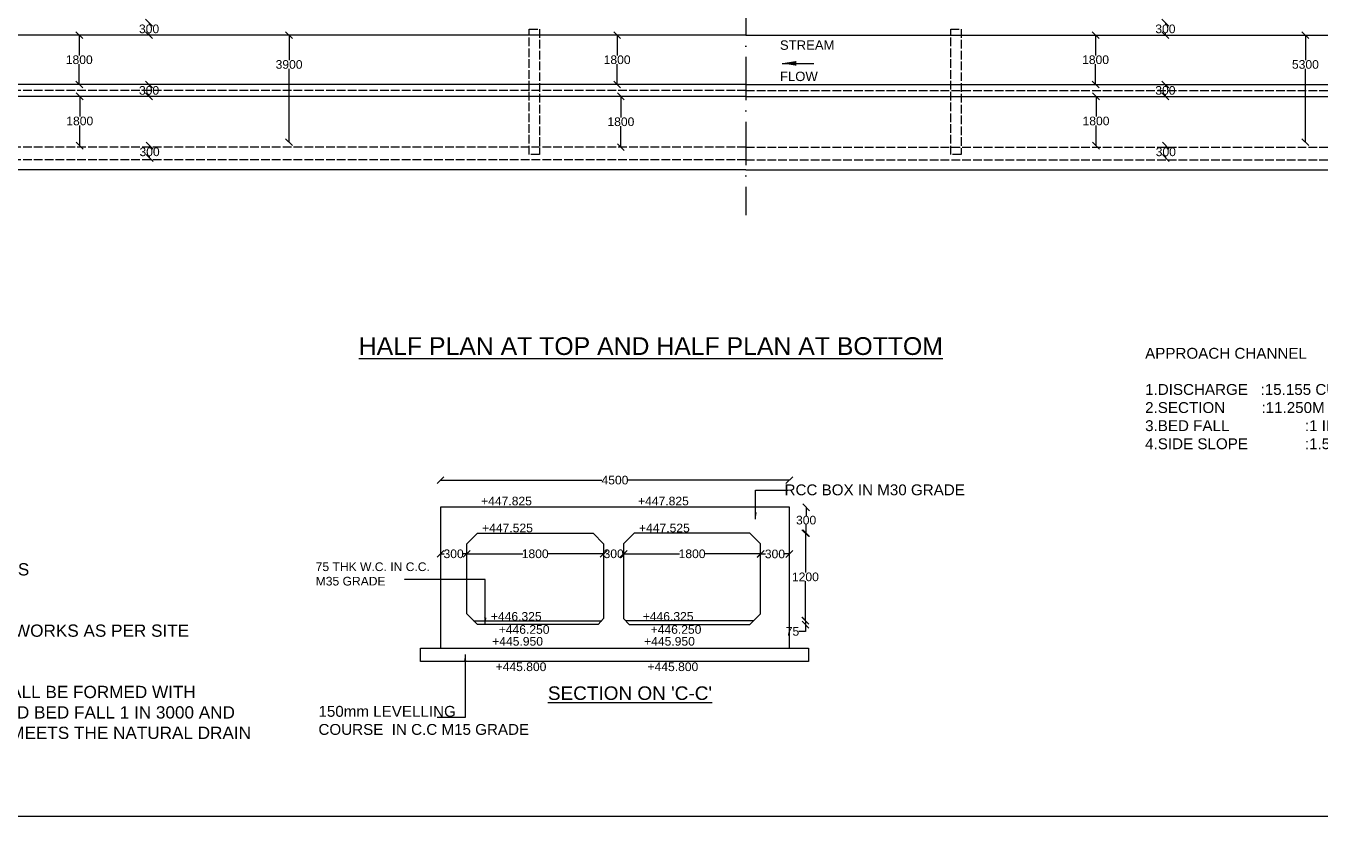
# Model space of a CAD drawing. Header units: millimetres. Extents: x 5124 to 6568637, y 2311 to 91879094.
# Drawn here: x 3649121 to 3667064, y 45929601 to 45940559 of the extents above; entities that cross this region are included whole.
import ezdxf

# ---------------------------------------------------------------- set-up
doc = ezdxf.new("R2010")
doc.units = ezdxf.units.MM
doc.header["$MEASUREMENT"] = 0
doc.linetypes.add('ACAD_ISO02W100', pattern=[15, 12, -3])
doc.linetypes.add('ACAD_ISO10W100', pattern=[18, 12, -3, 0, -3])
for name, color, linetype in [('DIMENSION', 7, 'Continuous'), ('DRAWING', 7, 'Continuous'), ('TEXT', 7, 'Continuous')]:
    doc.layers.add(name, color=color, linetype=linetype)
doc.styles.get("Standard").update_dxf_attribs({"font": 'arial.ttf', "height": 120})
doc.dimstyles.get("Standard").update_dxf_attribs({"dimtxt": 200, "dimasz": 110, "dimexe": 0.18, "dimexo": 0.0625, "dimgap": 0.09, "dimtad": 0, "dimtih": 1, "dimtoh": 1, "dimdec": 0, "dimzin": 0, "dimdsep": 46, "dimtxsty": 'Standard', "dimblk": 'OBLIQUE', "dimcen": 0.09, "dimse1": 1, "dimse2": 1, "dimadec": 0, "dimazin": 0, "dimtfac": 1, "dimtdec": 0, "dimtofl": 0, "dimtmove": 0, "dimatfit": 3, "dimfxl": 1, "dimtolj": 1, "dimtzin": 0, "dimarcsym": 0})

# ---------------------------------------------------------------- blocks, each defined once
blk = doc.blocks.new('_Oblique')
at = {"color": 0, "linetype": 'ByBlock', "lineweight": -2}
blk.add_line((-0.5, -0.5), (0.5, 0.5), dxfattribs=at)
blk = doc.blocks.new('*D149')
at = {"layer": 'Defpoints', "color": 0, "linetype": 'Continuous', "transparency": 16777216}
for p in [(3649861, 45940430), (3649861, 45940430), (3649861, 45939747)]:
    blk.add_point(p, dxfattribs=at)
at = {"layer": 'DIMENSION', "color": 0, "linetype": 'Continuous', "lineweight": -2, "transparency": 16777216}
for p, q in [((3649861, 45940430), (3649861, 45940150)), ((3649861, 45939747), (3649861, 45940027))]:
    blk.add_line(p, q, dxfattribs=at)
at = {"layer": 'DIMENSION', "color": 0, "linetype": 'Continuous', "lineweight": -2, "transparency": 16777216, "xscale": 95, "yscale": 95, "zscale": 95}
for p, rotation in [((3649861, 45940430), 90), ((3649861, 45939747), 270)]:
    blk.add_blockref('_Oblique', p, dxfattribs=dict(at, rotation=rotation))
at = {"layer": 'DIMENSION', "color": 0, "linetype": 'Continuous', "transparency": 16777216, "insert": (3649861, 45940089), "char_height": 120, "attachment_point": 5}
blk.add_mtext('\\A1;1800', dxfattribs=at)
blk = doc.blocks.new('*D150')
at = {"layer": 'Defpoints', "color": 0, "linetype": 'Continuous', "transparency": 16777216}
for p in [(3650829, 45939747), (3650829, 45939747), (3650829, 45939582)]:
    blk.add_point(p, dxfattribs=at)
at = {"layer": 'DIMENSION', "color": 0, "linetype": 'Continuous', "lineweight": -2, "transparency": 16777216}
for p, q in [((3650829, 45939747), (3650829, 45939726)), ((3650829, 45939582), (3650829, 45939603))]:
    blk.add_line(p, q, dxfattribs=at)
at = {"layer": 'DIMENSION', "color": 0, "linetype": 'Continuous', "lineweight": -2, "transparency": 16777216, "xscale": 95, "yscale": 95, "zscale": 95}
for p, rotation in [((3650829, 45939747), 90), ((3650829, 45939582), 270)]:
    blk.add_blockref('_Oblique', p, dxfattribs=dict(at, rotation=rotation))
at = {"layer": 'DIMENSION', "color": 0, "linetype": 'Continuous', "transparency": 16777216, "insert": (3650829, 45939664), "char_height": 120, "attachment_point": 5}
blk.add_mtext('\\A1;300', dxfattribs=at)
blk = doc.blocks.new('*D151')
at = {"layer": 'Defpoints', "color": 0, "linetype": 'Continuous', "transparency": 16777216}
for p in [(3650829, 45940603), (3650829, 45940603), (3650829, 45940430)]:
    blk.add_point(p, dxfattribs=at)
at = {"layer": 'DIMENSION', "color": 0, "linetype": 'Continuous', "lineweight": -2, "transparency": 16777216}
for p, q in [((3650829, 45940603), (3650829, 45940578)), ((3650829, 45940430), (3650829, 45940455))]:
    blk.add_line(p, q, dxfattribs=at)
at = {"layer": 'DIMENSION', "color": 0, "linetype": 'Continuous', "lineweight": -2, "transparency": 16777216, "xscale": 95, "yscale": 95, "zscale": 95}
for p, rotation in [((3650829, 45940603), 90), ((3650829, 45940430), 270)]:
    blk.add_blockref('_Oblique', p, dxfattribs=dict(at, rotation=rotation))
at = {"layer": 'DIMENSION', "color": 0, "linetype": 'Continuous', "transparency": 16777216, "insert": (3650829, 45940517), "char_height": 120, "attachment_point": 5}
blk.add_mtext('\\A1;300', dxfattribs=at)
blk = doc.blocks.new('*D152')
at = {"layer": 'Defpoints', "color": 0, "linetype": 'Continuous', "transparency": 16777216}
for p in [(3652760, 45940430), (3652749, 45938946), (3652770, 45938946)]:
    blk.add_point(p, dxfattribs=at)
at = {"layer": 'DIMENSION', "color": 0, "linetype": 'Continuous', "lineweight": -2, "transparency": 16777216}
for p, q in [((3652770, 45940430), (3652770, 45940086)), ((3652770, 45938946), (3652770, 45939963))]:
    blk.add_line(p, q, dxfattribs=at)
at = {"layer": 'DIMENSION', "color": 0, "linetype": 'Continuous', "lineweight": -2, "transparency": 16777216, "xscale": 95, "yscale": 95, "zscale": 95}
for p, rotation in [((3652770, 45940430), 90), ((3652770, 45938946), 270)]:
    blk.add_blockref('_Oblique', p, dxfattribs=dict(at, rotation=rotation))
at = {"layer": 'DIMENSION', "color": 0, "linetype": 'Continuous', "transparency": 16777216, "insert": (3652770, 45940024), "char_height": 120, "attachment_point": 5}
blk.add_mtext('\\A1;3900', dxfattribs=at)
blk = doc.blocks.new('*D129')
at = {"layer": 'Defpoints', "color": 0, "linetype": 'Continuous', "transparency": 16777216}
for p in [(3649868, 45939582), (3649868, 45938899), (3649868, 45938899)]:
    blk.add_point(p, dxfattribs=at)
at = {"layer": 'DIMENSION', "color": 0, "linetype": 'Continuous', "lineweight": -2, "transparency": 16777216}
for p, q in [((3649868, 45939582), (3649868, 45939302)), ((3649868, 45938899), (3649868, 45939179))]:
    blk.add_line(p, q, dxfattribs=at)
at = {"layer": 'DIMENSION', "color": 0, "linetype": 'Continuous', "lineweight": -2, "transparency": 16777216, "xscale": 95, "yscale": 95, "zscale": 95}
for p, rotation in [((3649868, 45939582), 90), ((3649868, 45938899), 270)]:
    blk.add_blockref('_Oblique', p, dxfattribs=dict(at, rotation=rotation))
at = {"layer": 'DIMENSION', "color": 0, "linetype": 'Continuous', "transparency": 16777216, "insert": (3649868, 45939240), "char_height": 120, "attachment_point": 5}
blk.add_mtext('\\A1;1800', dxfattribs=at)
blk = doc.blocks.new('*D130')
at = {"layer": 'Defpoints', "color": 0, "linetype": 'Continuous', "transparency": 16777216}
for p in [(3650836, 45938899), (3650836, 45938726), (3650836, 45938726)]:
    blk.add_point(p, dxfattribs=at)
at = {"layer": 'DIMENSION', "color": 0, "linetype": 'Continuous', "lineweight": -2, "transparency": 16777216}
for p, q in [((3650836, 45938899), (3650836, 45938874)), ((3650836, 45938726), (3650836, 45938751))]:
    blk.add_line(p, q, dxfattribs=at)
at = {"layer": 'DIMENSION', "color": 0, "linetype": 'Continuous', "lineweight": -2, "transparency": 16777216, "xscale": 95, "yscale": 95, "zscale": 95}
for p, rotation in [((3650836, 45938899), 90), ((3650836, 45938726), 270)]:
    blk.add_blockref('_Oblique', p, dxfattribs=dict(at, rotation=rotation))
at = {"layer": 'DIMENSION', "color": 0, "linetype": 'Continuous', "transparency": 16777216, "insert": (3650836, 45938812), "char_height": 120, "attachment_point": 5}
blk.add_mtext('\\A1;300', dxfattribs=at)
blk = doc.blocks.new('*D155')
at = {"layer": 'Defpoints', "color": 0, "linetype": 'Continuous', "transparency": 16777216}
for p in [(3657318, 45940430), (3657318, 45940430), (3657374, 45939747)]:
    blk.add_point(p, dxfattribs=at)
at = {"layer": 'DIMENSION', "color": 0, "linetype": 'Continuous', "lineweight": -2, "transparency": 16777216}
for p, q in [((3657318, 45940430), (3657318, 45940150)), ((3657318, 45939747), (3657318, 45940027))]:
    blk.add_line(p, q, dxfattribs=at)
at = {"layer": 'DIMENSION', "color": 0, "linetype": 'Continuous', "lineweight": -2, "transparency": 16777216, "xscale": 95, "yscale": 95, "zscale": 95}
for p, rotation in [((3657318, 45940430), 90), ((3657318, 45939747), 270)]:
    blk.add_blockref('_Oblique', p, dxfattribs=dict(at, rotation=rotation))
at = {"layer": 'DIMENSION', "color": 0, "linetype": 'Continuous', "transparency": 16777216, "insert": (3657318, 45940089), "char_height": 120, "attachment_point": 5}
blk.add_mtext('\\A1;1800', dxfattribs=at)
blk = doc.blocks.new('*D156')
at = {"layer": 'Defpoints', "color": 0, "linetype": 'Continuous', "transparency": 16777216}
for p in [(3657370, 45939582), (3657370, 45938877), (3657370, 45938877)]:
    blk.add_point(p, dxfattribs=at)
at = {"layer": 'DIMENSION', "color": 0, "linetype": 'Continuous', "lineweight": -2, "transparency": 16777216}
for p, q in [((3657370, 45939582), (3657370, 45939291)), ((3657370, 45938877), (3657370, 45939168))]:
    blk.add_line(p, q, dxfattribs=at)
at = {"layer": 'DIMENSION', "color": 0, "linetype": 'Continuous', "lineweight": -2, "transparency": 16777216, "xscale": 95, "yscale": 95, "zscale": 95}
for p, rotation in [((3657370, 45939582), 90), ((3657370, 45938877), 270)]:
    blk.add_blockref('_Oblique', p, dxfattribs=dict(at, rotation=rotation))
at = {"layer": 'DIMENSION', "color": 0, "linetype": 'Continuous', "transparency": 16777216, "insert": (3657370, 45939229), "char_height": 120, "attachment_point": 5}
blk.add_mtext('\\A1;1800', dxfattribs=at)
blk = doc.blocks.new('*D132')
at = {"layer": 'Defpoints', "color": 0, "linetype": 'Continuous', "transparency": 16777216}
for p in [(3663951, 45940430), (3663951, 45940430), (3663951, 45939747)]:
    blk.add_point(p, dxfattribs=at)
at = {"layer": 'DIMENSION', "color": 0, "linetype": 'Continuous', "lineweight": -2, "transparency": 16777216}
for p, q in [((3663951, 45940430), (3663951, 45940150)), ((3663951, 45939747), (3663951, 45940027))]:
    blk.add_line(p, q, dxfattribs=at)
at = {"layer": 'DIMENSION', "color": 0, "linetype": 'Continuous', "lineweight": -2, "transparency": 16777216, "xscale": 95, "yscale": 95, "zscale": 95}
for p, rotation in [((3663951, 45940430), 90), ((3663951, 45939747), 270)]:
    blk.add_blockref('_Oblique', p, dxfattribs=dict(at, rotation=rotation))
at = {"layer": 'DIMENSION', "color": 0, "linetype": 'Continuous', "transparency": 16777216, "insert": (3663951, 45940089), "char_height": 120, "attachment_point": 5}
blk.add_mtext('\\A1;1800', dxfattribs=at)
blk = doc.blocks.new('*D133')
at = {"layer": 'Defpoints', "color": 0, "linetype": 'Continuous', "transparency": 16777216}
for p in [(3664919, 45939747), (3664919, 45939747), (3664919, 45939582)]:
    blk.add_point(p, dxfattribs=at)
at = {"layer": 'DIMENSION', "color": 0, "linetype": 'Continuous', "lineweight": -2, "transparency": 16777216}
for p, q in [((3664919, 45939747), (3664919, 45939726)), ((3664919, 45939582), (3664919, 45939603))]:
    blk.add_line(p, q, dxfattribs=at)
at = {"layer": 'DIMENSION', "color": 0, "linetype": 'Continuous', "lineweight": -2, "transparency": 16777216, "xscale": 95, "yscale": 95, "zscale": 95}
for p, rotation in [((3664919, 45939747), 90), ((3664919, 45939582), 270)]:
    blk.add_blockref('_Oblique', p, dxfattribs=dict(at, rotation=rotation))
at = {"layer": 'DIMENSION', "color": 0, "linetype": 'Continuous', "transparency": 16777216, "insert": (3664919, 45939664), "char_height": 120, "attachment_point": 5}
blk.add_mtext('\\A1;300', dxfattribs=at)
blk = doc.blocks.new('*D134')
at = {"layer": 'Defpoints', "color": 0, "linetype": 'Continuous', "transparency": 16777216}
for p in [(3664919, 45940603), (3664919, 45940603), (3664919, 45940430)]:
    blk.add_point(p, dxfattribs=at)
at = {"layer": 'DIMENSION', "color": 0, "linetype": 'Continuous', "lineweight": -2, "transparency": 16777216}
for p, q in [((3664919, 45940603), (3664919, 45940578)), ((3664919, 45940430), (3664919, 45940455))]:
    blk.add_line(p, q, dxfattribs=at)
at = {"layer": 'DIMENSION', "color": 0, "linetype": 'Continuous', "lineweight": -2, "transparency": 16777216, "xscale": 95, "yscale": 95, "zscale": 95}
for p, rotation in [((3664919, 45940603), 90), ((3664919, 45940430), 270)]:
    blk.add_blockref('_Oblique', p, dxfattribs=dict(at, rotation=rotation))
at = {"layer": 'DIMENSION', "color": 0, "linetype": 'Continuous', "transparency": 16777216, "insert": (3664919, 45940517), "char_height": 120, "attachment_point": 5}
blk.add_mtext('\\A1;300', dxfattribs=at)
blk = doc.blocks.new('*D135')
at = {"layer": 'Defpoints', "color": 0, "linetype": 'Continuous', "transparency": 16777216}
for p in [(3666849, 45940430), (3666839, 45938946), (3666860, 45938946)]:
    blk.add_point(p, dxfattribs=at)
at = {"layer": 'DIMENSION', "color": 0, "linetype": 'Continuous', "lineweight": -2, "transparency": 16777216}
for p, q in [((3666860, 45940430), (3666860, 45940086)), ((3666860, 45938946), (3666860, 45939963))]:
    blk.add_line(p, q, dxfattribs=at)
at = {"layer": 'DIMENSION', "color": 0, "linetype": 'Continuous', "lineweight": -2, "transparency": 16777216, "xscale": 95, "yscale": 95, "zscale": 95}
for p, rotation in [((3666860, 45940430), 90), ((3666860, 45938946), 270)]:
    blk.add_blockref('_Oblique', p, dxfattribs=dict(at, rotation=rotation))
at = {"layer": 'DIMENSION', "color": 0, "linetype": 'Continuous', "transparency": 16777216, "insert": (3666860, 45940024), "char_height": 120, "attachment_point": 5}
blk.add_mtext('\\A1;5300', dxfattribs=at)
blk = doc.blocks.new('*D136')
at = {"layer": 'Defpoints', "color": 0, "linetype": 'Continuous', "transparency": 16777216}
for p in [(3663957, 45939582), (3663957, 45938899), (3663957, 45938899)]:
    blk.add_point(p, dxfattribs=at)
at = {"layer": 'DIMENSION', "color": 0, "linetype": 'Continuous', "lineweight": -2, "transparency": 16777216}
for p, q in [((3663957, 45939582), (3663957, 45939302)), ((3663957, 45938899), (3663957, 45939179))]:
    blk.add_line(p, q, dxfattribs=at)
at = {"layer": 'DIMENSION', "color": 0, "linetype": 'Continuous', "lineweight": -2, "transparency": 16777216, "xscale": 95, "yscale": 95, "zscale": 95}
for p, rotation in [((3663957, 45939582), 90), ((3663957, 45938899), 270)]:
    blk.add_blockref('_Oblique', p, dxfattribs=dict(at, rotation=rotation))
at = {"layer": 'DIMENSION', "color": 0, "linetype": 'Continuous', "transparency": 16777216, "insert": (3663957, 45939240), "char_height": 120, "attachment_point": 5}
blk.add_mtext('\\A1;1800', dxfattribs=at)
blk = doc.blocks.new('*D137')
at = {"layer": 'Defpoints', "color": 0, "linetype": 'Continuous', "transparency": 16777216}
for p in [(3664925, 45938899), (3664925, 45938726), (3664925, 45938726)]:
    blk.add_point(p, dxfattribs=at)
at = {"layer": 'DIMENSION', "color": 0, "linetype": 'Continuous', "lineweight": -2, "transparency": 16777216}
for p, q in [((3664925, 45938899), (3664925, 45938874)), ((3664925, 45938726), (3664925, 45938751))]:
    blk.add_line(p, q, dxfattribs=at)
at = {"layer": 'DIMENSION', "color": 0, "linetype": 'Continuous', "lineweight": -2, "transparency": 16777216, "xscale": 95, "yscale": 95, "zscale": 95}
for p, rotation in [((3664925, 45938899), 90), ((3664925, 45938726), 270)]:
    blk.add_blockref('_Oblique', p, dxfattribs=dict(at, rotation=rotation))
at = {"layer": 'DIMENSION', "color": 0, "linetype": 'Continuous', "transparency": 16777216, "insert": (3664925, 45938812), "char_height": 120, "attachment_point": 5}
blk.add_mtext('\\A1;300', dxfattribs=at)
blk = doc.blocks.new('*D205')
at = {"layer": 'Defpoints', "color": 0, "transparency": 16777216}
for p in [(3659705, 45934260), (3654870, 45933884), (3659705, 45933884)]:
    blk.add_point(p, dxfattribs=at)
at = {"layer": 'DIMENSION', "color": 0, "lineweight": -2, "transparency": 16777216}
for p, q in [((3654870, 45934260), (3657106, 45934260)), ((3659705, 45934260), (3657469, 45934260))]:
    blk.add_line(p, q, dxfattribs=at)
at = {"layer": 'DIMENSION', "color": 0, "lineweight": -2, "transparency": 16777216, "xscale": 95, "yscale": 95, "zscale": 95, "rotation": 180}
blk.add_blockref('_Oblique', (3654870, 45934260), dxfattribs=at)
at = {"layer": 'DIMENSION', "color": 0, "lineweight": -2, "transparency": 16777216, "xscale": 95, "yscale": 95, "zscale": 95}
blk.add_blockref('_Oblique', (3659705, 45934260), dxfattribs=at)
at = {"layer": 'DIMENSION', "color": 0, "transparency": 16777216, "insert": (3657288, 45934260), "char_height": 120, "attachment_point": 5}
blk.add_mtext('\\A1;4500', dxfattribs=at)
blk = doc.blocks.new('*D206')
at = {"layer": 'Defpoints', "color": 0, "transparency": 16777216}
for p in [(3654870, 45933238), (3654870, 45933238), (3655233, 45933238)]:
    blk.add_point(p, dxfattribs=at)
at = {"layer": 'DIMENSION', "color": 0, "lineweight": -2, "transparency": 16777216}
for p, q in [((3654870, 45933238), (3654919, 45933238)), ((3655233, 45933238), (3655184, 45933238))]:
    blk.add_line(p, q, dxfattribs=at)
at = {"layer": 'DIMENSION', "color": 0, "lineweight": -2, "transparency": 16777216, "xscale": 95, "yscale": 95, "zscale": 95, "rotation": 180}
blk.add_blockref('_Oblique', (3654870, 45933238), dxfattribs=at)
at = {"layer": 'DIMENSION', "color": 0, "lineweight": -2, "transparency": 16777216, "xscale": 95, "yscale": 95, "zscale": 95}
blk.add_blockref('_Oblique', (3655233, 45933238), dxfattribs=at)
at = {"layer": 'DIMENSION', "color": 0, "transparency": 16777216, "insert": (3655051, 45933238), "char_height": 120, "attachment_point": 5}
blk.add_mtext('\\A1;300', dxfattribs=at)
blk = doc.blocks.new('*D207')
at = {"layer": 'Defpoints', "color": 0, "transparency": 16777216}
for p in [(3657131, 45937014), (3655233, 45933238), (3657131, 45933238)]:
    blk.add_point(p, dxfattribs=at)
at = {"layer": 'DIMENSION', "color": 0, "lineweight": -2, "transparency": 16777216}
for p, q in [((3655233, 45933238), (3656009, 45933238)), ((3657131, 45933238), (3656355, 45933238))]:
    blk.add_line(p, q, dxfattribs=at)
at = {"layer": 'DIMENSION', "color": 0, "lineweight": -2, "transparency": 16777216, "xscale": 95, "yscale": 95, "zscale": 95, "rotation": 180}
blk.add_blockref('_Oblique', (3655233, 45933238), dxfattribs=at)
at = {"layer": 'DIMENSION', "color": 0, "lineweight": -2, "transparency": 16777216, "xscale": 95, "yscale": 95, "zscale": 95}
blk.add_blockref('_Oblique', (3657131, 45933238), dxfattribs=at)
at = {"layer": 'DIMENSION', "color": 0, "transparency": 16777216, "insert": (3656182, 45933238), "char_height": 120, "attachment_point": 5}
blk.add_mtext('\\A1;1800', dxfattribs=at)
blk = doc.blocks.new('*D208')
at = {"layer": 'Defpoints', "color": 0, "transparency": 16777216}
for p in [(3657408, 45937014), (3657131, 45933238), (3657408, 45933238)]:
    blk.add_point(p, dxfattribs=at)
at = {"layer": 'DIMENSION', "color": 0, "lineweight": -2, "transparency": 16777216}
for p, q in [((3657131, 45933238), (3657137, 45933238)), ((3657408, 45933238), (3657402, 45933238))]:
    blk.add_line(p, q, dxfattribs=at)
at = {"layer": 'DIMENSION', "color": 0, "lineweight": -2, "transparency": 16777216, "xscale": 95, "yscale": 95, "zscale": 95, "rotation": 180}
blk.add_blockref('_Oblique', (3657131, 45933238), dxfattribs=at)
at = {"layer": 'DIMENSION', "color": 0, "lineweight": -2, "transparency": 16777216, "xscale": 95, "yscale": 95, "zscale": 95}
blk.add_blockref('_Oblique', (3657408, 45933238), dxfattribs=at)
at = {"layer": 'DIMENSION', "color": 0, "transparency": 16777216, "insert": (3657270, 45933238), "char_height": 120, "attachment_point": 5}
blk.add_mtext('\\A1;300', dxfattribs=at)
blk = doc.blocks.new('*D209')
at = {"layer": 'Defpoints', "color": 0, "transparency": 16777216}
for p in [(3659307, 45937014), (3657408, 45933238), (3659307, 45933238)]:
    blk.add_point(p, dxfattribs=at)
at = {"layer": 'DIMENSION', "color": 0, "lineweight": -2, "transparency": 16777216}
for p, q in [((3657408, 45933238), (3658184, 45933238)), ((3659307, 45933238), (3658531, 45933238))]:
    blk.add_line(p, q, dxfattribs=at)
at = {"layer": 'DIMENSION', "color": 0, "lineweight": -2, "transparency": 16777216, "xscale": 95, "yscale": 95, "zscale": 95, "rotation": 180}
blk.add_blockref('_Oblique', (3657408, 45933238), dxfattribs=at)
at = {"layer": 'DIMENSION', "color": 0, "lineweight": -2, "transparency": 16777216, "xscale": 95, "yscale": 95, "zscale": 95}
blk.add_blockref('_Oblique', (3659307, 45933238), dxfattribs=at)
at = {"layer": 'DIMENSION', "color": 0, "transparency": 16777216, "insert": (3658357, 45933238), "char_height": 120, "attachment_point": 5}
blk.add_mtext('\\A1;1800', dxfattribs=at)
blk = doc.blocks.new('*D210')
at = {"layer": 'Defpoints', "color": 0, "transparency": 16777216}
for p in [(3659705, 45937014), (3659307, 45933238), (3659705, 45933236)]:
    blk.add_point(p, dxfattribs=at)
at = {"layer": 'DIMENSION', "color": 0, "lineweight": -2, "transparency": 16777216}
for p, q in [((3659307, 45933236), (3659374, 45933236)), ((3659705, 45933236), (3659638, 45933236))]:
    blk.add_line(p, q, dxfattribs=at)
at = {"layer": 'DIMENSION', "color": 0, "lineweight": -2, "transparency": 16777216, "xscale": 95, "yscale": 95, "zscale": 95, "rotation": 180}
blk.add_blockref('_Oblique', (3659307, 45933236), dxfattribs=at)
at = {"layer": 'DIMENSION', "color": 0, "lineweight": -2, "transparency": 16777216, "xscale": 95, "yscale": 95, "zscale": 95}
blk.add_blockref('_Oblique', (3659705, 45933236), dxfattribs=at)
at = {"layer": 'DIMENSION', "color": 0, "transparency": 16777216, "insert": (3659506, 45933236), "char_height": 120, "attachment_point": 5}
blk.add_mtext('\\A1;300', dxfattribs=at)
blk = doc.blocks.new('*D211')
at = {"layer": 'Defpoints', "color": 0, "transparency": 16777216}
for p in [(3659159, 45933884), (3659938, 45933884), (3659159, 45933525)]:
    blk.add_point(p, dxfattribs=at)
at = {"layer": 'DIMENSION', "color": 0, "lineweight": -2, "transparency": 16777216}
for p, q in [((3659938, 45933884), (3659938, 45933766)), ((3659938, 45933525), (3659938, 45933643))]:
    blk.add_line(p, q, dxfattribs=at)
at = {"layer": 'DIMENSION', "color": 0, "lineweight": -2, "transparency": 16777216, "xscale": 95, "yscale": 95, "zscale": 95}
for p, rotation in [((3659938, 45933884), 90), ((3659938, 45933525), 270)]:
    blk.add_blockref('_Oblique', p, dxfattribs=dict(at, rotation=rotation))
at = {"layer": 'DIMENSION', "color": 0, "transparency": 16777216, "insert": (3659938, 45933705), "char_height": 120, "attachment_point": 5}
blk.add_mtext('\\A1;300', dxfattribs=at)
blk = doc.blocks.new('*D212')
at = {"layer": 'Defpoints', "color": 0, "transparency": 16777216}
for p in [(3659159, 45933525), (3659213, 45932311), (3659928, 45932311)]:
    blk.add_point(p, dxfattribs=at)
at = {"layer": 'DIMENSION', "color": 0, "lineweight": -2, "transparency": 16777216}
for p, q in [((3659928, 45933525), (3659928, 45932980)), ((3659928, 45932311), (3659928, 45932857))]:
    blk.add_line(p, q, dxfattribs=at)
at = {"layer": 'DIMENSION', "color": 0, "lineweight": -2, "transparency": 16777216, "xscale": 95, "yscale": 95, "zscale": 95}
for p, rotation in [((3659928, 45933525), 90), ((3659928, 45932311), 270)]:
    blk.add_blockref('_Oblique', p, dxfattribs=dict(at, rotation=rotation))
at = {"layer": 'DIMENSION', "color": 0, "transparency": 16777216, "insert": (3659928, 45932918), "char_height": 120, "attachment_point": 5}
blk.add_mtext('\\A1;1200', dxfattribs=at)
blk = doc.blocks.new('*D213')
at = {"layer": 'Defpoints', "color": 0, "transparency": 16777216}
for p in [(3659159, 45932257), (3659213, 45932311), (3659930, 45932257)]:
    blk.add_point(p, dxfattribs=at)
at = {"layer": 'DIMENSION', "color": 0, "lineweight": -2, "transparency": 16777216}
for p, q in [((3659930, 45932311), (3659930, 45932257)), ((3659930, 45932257), (3659930, 45932162)), ((3659930, 45932162), (3659835, 45932162))]:
    blk.add_line(p, q, dxfattribs=at)
at = {"layer": 'DIMENSION', "color": 0, "lineweight": -2, "transparency": 16777216, "xscale": 95, "yscale": 95, "zscale": 95}
for p, rotation in [((3659930, 45932311), 90), ((3659930, 45932257), 270)]:
    blk.add_blockref('_Oblique', p, dxfattribs=dict(at, rotation=rotation))
at = {"layer": 'DIMENSION', "color": 0, "transparency": 16777216, "insert": (3659749, 45932162), "char_height": 120, "attachment_point": 5}
blk.add_mtext('\\A1;75', dxfattribs=at)

msp = doc.modelspace()

# ---------------------------------------------------------------- linework, layer by layer
at = {"layer": 'DRAWING', "linetype": 'Continuous'}
msp.add_lwpolyline([(3687990.9, 45957529.2), (3635793.1, 45957529.2), (3635793.1, 45929601.1), (3687990.9, 45929601.1)], close=True, dxfattribs=at)
at = {"layer": 'DRAWING', "linetype": 'ACAD_ISO10W100', "ltscale": 50}
msp.add_lwpolyline([(3659102.7, 45948230.5), (3659102.7, 45937935.5)], dxfattribs=at)
at = {"layer": 'DRAWING', "linetype": 'ACAD_ISO02W100', "ltscale": 10}
for points in [[(3656097.6, 45940515), (3656243.6, 45940515), (3656243.6, 45938776.3), (3656097.6, 45938776.3)], [(3661942, 45940515), (3662088, 45940515), (3662088, 45938776.3), (3661942, 45938776.3)]]:
    msp.add_lwpolyline(points, close=True, dxfattribs=at)
at = {"layer": 'DRAWING', "linetype": 'Continuous'}
for points in [[(3659102.7, 45940430.1), (3647571.6, 45940430.1)], [(3659102.7, 45940430.1), (3668316.4, 45940430.1)], [(3659102.7, 45939747.2), (3647571.6, 45939747.2)], [(3659102.7, 45939747.2), (3668316.4, 45939747.2)], [(3659102.7, 45939581.8), (3647571.6, 45939581.8)], [(3659102.7, 45939581.8), (3668316.4, 45939581.8)], [(3659102.7, 45938563.3), (3648506, 45938563.3)], [(3659102.7, 45938563.3), (3667382, 45938563.3)], [(3657131.1, 45932340.6), (3657052.8, 45932256.8)], [(3657408.3, 45932339.6), (3657486.3, 45932256.8)]]:
    msp.add_lwpolyline(points, dxfattribs=at)
at = {"layer": 'DRAWING', "linetype": 'ACAD_ISO02W100', "ltscale": 10}
for points in [[(3659102.7, 45939664.5), (3636007.9, 45939664.5)], [(3659102.7, 45939664.5), (3678444.2, 45939664.5)], [(3659102.7, 45938876.8), (3647571.6, 45938876.8)], [(3659102.7, 45938876.8), (3668316.4, 45938876.8)], [(3659102.7, 45938702.8), (3647571.6, 45938702.8)], [(3659102.7, 45938702.8), (3668316.4, 45938702.8)]]:
    msp.add_lwpolyline(points, dxfattribs=at)
at = {"layer": 'DRAWING'}
for points in [[(3654869.8, 45931928.2), (3659705.4, 45931928.2), (3659705.4, 45933884.1), (3654869.8, 45933884.1)], [(3654590.1, 45931928.2), (3659973.1, 45931928.2), (3659973.1, 45931745.1), (3654590.1, 45931745.1)]]:
    msp.add_lwpolyline(points, close=True, dxfattribs=at)
for points in [[(3657052.8, 45932256.8), (3655380.5, 45932256.8), (3655232.9, 45932404.4), (3655232.9, 45933377.8), (3655380.5, 45933525.4), (3656983.5, 45933525.4), (3657131.1, 45933377.8), (3657131.1, 45932340.6)], [(3657486.3, 45932256.8), (3659158.9, 45932256.8), (3659306.5, 45932404.4), (3659306.5, 45933377.8), (3659158.9, 45933525.4), (3657555.9, 45933525.4), (3657408.3, 45933377.8), (3657408.3, 45932339.6)], [(3655326.2, 45932311.2), (3657103.6, 45932311.2)], [(3659213.3, 45932311.2), (3657435.1, 45932311.2)]]:
    msp.add_lwpolyline(points, dxfattribs=at)

# ---------------------------------------------------------------- texts
at = {"layer": 'DIMENSION', "attachment_point": 1}
for s, insert, char_height, width in [('RCC BOX IN M30 GRADE', (3659639, 45934200.7), 150.503, 2552.299), ('+447.825', (3655432.7, 45934030.5), 120, 1578.869), ('+447.825', (3657608.1, 45934030.5), 120, 1578.869), ('+447.525', (3655446.1, 45933656.6), 120, 697.462), ('+447.525', (3657621.5, 45933656.6), 120, 697.462), ('75 THK W.C. IN C.C. M35 GRADE', (3653138.9, 45933119.2), 120, 1578.869), ('+446.325', (3655567.6, 45932430.6), 120, 1578.869), ('+446.325', (3657673.4, 45932430.6), 120, 1578.869), ('+446.250', (3655676.7, 45932249.3), 120, 1578.869), ('+446.250', (3657782.5, 45932249.3), 120, 1578.869), ('+445.950', (3655586.3, 45932085.1), 120, 1578.869), ('+445.950', (3657692.1, 45932085.1), 120, 1578.869), ('+445.800', (3655633.4, 45931732.3), 120, 1578.869), ('+445.800', (3657739.2, 45931732.3), 120, 1578.869), ('150mm LEVELLING \\PCOURSE  IN C.C M15 GRADE', (3653177.3, 45931129.3), 150.503, 2925.126)]:
    msp.add_mtext(s, dxfattribs=dict(at, insert=insert, char_height=char_height, width=width))
at = {"layer": 'DRAWING', "linetype": 'Continuous', "insert": (3659575.1, 45940357.4), "char_height": 130, "width": 533.151, "attachment_point": 1}
msp.add_mtext('STREAM\\P \\PFLOW', dxfattribs=at)
at = {"layer": 'TEXT'}
for s, height, p in [('%%UHALF PLAN AT TOP AND HALF PLAN AT BOTTOM', 246.09, (3653735.6, 45935996.1)), ("%%USECTION ON 'C-C'", 188.129, (3656357.9, 45931212.4))]:
    msp.add_text(s, height=height, dxfattribs=at).set_placement(p)
at = {"layer": 'TEXT', "insert": (3664637.9, 45936094.2), "char_height": 150.503, "width": 3381.463, "attachment_point": 1}
msp.add_mtext('APPROACH CHANNEL\\P\\P1.DISCHARGE   :15.155 CUMECS\\P2.SECTION^I       :11.250M * 0.911M\\P3.BED FALL ^I       :1 IN 467\\P4.SIDE SLOPE^I       :1.5:1', dxfattribs=at)
at = {"layer": 'TEXT', "linetype": 'Continuous', "insert": (3645473.2, 45933707.2), "char_height": 109.3045, "width": 6948.691, "attachment_point": 1}
msp.add_mtext('{\\H2.2872x;TAIL CHANNEL \\P}\\P{\\H1.5553x;1. DISCHARGE : 15.155 CUMECS \\P2. SECTION 11.250 M X 1.568 M \\P3. BED FALL : 1 IN 3000 \\P4. LENGTH AND PROTECTION WORKS AS PER SITE CONDITIONS \\P\\PNOTE: THE TAIL CHANNEL SHALL BE FORMED WITH SECTION 11.250M X 1.568M AND BED FALL 1 IN 3000 AND SHALL BE REGRADED TILL IT MEETS THE NATURAL DRAIN BED LEVEL }', dxfattribs=at)

# ---------------------------------------------------------------- dimensions: what is measured, and where the dimension line sits
at = {"layer": 'DIMENSION', "linetype": 'Continuous'}
for base, p1, p2, angle, text, picture, middle in [((3650829.1, 45940603.4), (3650829.1, 45940430.1), (3650829.1, 45940603.4), 90, '300', '*D151', (3650829.1, 45940516.7)), ((3664918.6, 45940603.4), (3664918.6, 45940430.1), (3664918.6, 45940603.4), 90, '300', '*D134', (3664918.6, 45940516.7)), ((3649861.1, 45940430.1), (3649861.1, 45939747.2), (3649861.1, 45940430.1), 90, '1800', '*D149', (3649861.1, 45940088.6)), ((3657318.4, 45940430.1), (3657374.1, 45939747.2), (3657318.4, 45940430.1), 90, '1800', '*D155', (3657318.4, 45940088.6)), ((3663950.6, 45940430.1), (3663950.6, 45939747.2), (3663950.6, 45940430.1), 90, '1800', '*D132', (3663950.6, 45940088.6)), ((3650829.1, 45939747.2), (3650829.1, 45939581.8), (3650829.1, 45939747.2), 90, '300', '*D150', (3650829.1, 45939664.5)), ((3664918.6, 45939747.2), (3664918.6, 45939581.8), (3664918.6, 45939747.2), 90, '300', '*D133', (3664918.6, 45939664.5)), ((3649867.7, 45938898.9), (3649867.7, 45939581.8), (3649867.7, 45938898.9), 270, '1800', '*D129', (3649867.7, 45939240.4)), ((3657370.1, 45938876.8), (3657370.1, 45939581.8), (3657370.1, 45938876.8), 90, '1800', '*D156', (3657370.1, 45939229.3)), ((3663957.2, 45938898.9), (3663957.2, 45939581.8), (3663957.2, 45938898.9), 270, '1800', '*D136', (3663957.2, 45939240.4)), ((3650835.7, 45938725.6), (3650835.7, 45938898.9), (3650835.7, 45938725.6), 270, '300', '*D130', (3650835.7, 45938812.3)), ((3664925.2, 45938725.6), (3664925.2, 45938898.9), (3664925.2, 45938725.6), 270, '300', '*D137', (3664925.2, 45938812.3))]:
    dim = msp.add_linear_dim(base=base, p1=p1, p2=p2, angle=angle, text=text, dimstyle='Standard', override={"dimasz": 95, "dimarcsym": 1}, dxfattribs=at)
    dim.commit()
    dim.dimension.update_dxf_attribs({"geometry": picture, "text_midpoint": middle})
for base, p1, p2, text, picture, middle in [((3652770.1, 45938946), (3652759.6, 45940430.1), (3652749.2, 45938946), '3900', '*D152', (3652770.1, 45940024.3)), ((3666859.6, 45938946), (3666849.1, 45940430.1), (3666838.7, 45938946), '5300', '*D135', (3666859.6, 45940024.3))]:
    dim = msp.add_linear_dim(base=base, p1=p1, p2=p2, angle=90, text=text, dimstyle='Standard', override={"dimasz": 95, "dimarcsym": 1}, dxfattribs=at)
    dim.commit()
    dim.dimension.update_dxf_attribs({"geometry": picture, "text_midpoint": middle, "dimtype": 160})
at = {"layer": 'DIMENSION'}
for base, p1, p2, text, picture, middle in [((3657131.1, 45933238.2), (3655232.9, 45933238.2), (3657131.1, 45937013.6), '1800', '*D207', (3656182, 45933238.2)), ((3657408.3, 45933238.2), (3657131.1, 45933238.2), (3657408.3, 45937013.6), '300', '*D208', (3657269.7, 45933238.2)), ((3659306.5, 45933238.2), (3657408.3, 45933238.2), (3659306.5, 45937013.6), '1800', '*D209', (3658357.4, 45933238.2)), ((3659705.4, 45933235.7), (3659306.5, 45933238.2), (3659705.4, 45937013.6), '300', '*D210', (3659506, 45933235.7)), ((3659705.4, 45934260.4), (3654869.8, 45933884.1), (3659705.4, 45933884.1), '4500', '*D205', (3657287.6, 45934260.4)), ((3654869.8, 45933238.2), (3655232.9, 45933238.2), (3654869.8, 45933238.2), '300', '*D206', (3655051.4, 45933238.2))]:
    dim = msp.add_linear_dim(base=base, p1=p1, p2=p2, text=text, dimstyle='Standard', override={"dimasz": 95, "dimarcsym": 1}, dxfattribs=at)
    dim.commit()
    dim.dimension.update_dxf_attribs({"geometry": picture, "text_midpoint": middle})
for base, p1, p2, text, picture, middle in [((3659938, 45933884.1), (3659158.9, 45933525.4), (3659158.9, 45933884.1), '300', '*D211', (3659938, 45933704.8)), ((3659929.9, 45932256.8), (3659213.3, 45932311.2), (3659158.9, 45932256.8), '75', '*D213', (3659748.9, 45932161.8))]:
    dim = msp.add_linear_dim(base=base, p1=p1, p2=p2, angle=90, text=text, dimstyle='Standard', override={"dimasz": 95, "dimarcsym": 1}, dxfattribs=at)
    dim.commit()
    dim.dimension.update_dxf_attribs({"geometry": picture, "text_midpoint": middle})
dim = msp.add_linear_dim(base=(3659928, 45932311.2), p1=(3659158.9, 45933525.4), p2=(3659213.3, 45932311.2), angle=90, text='1200', dimstyle='Standard', override={"dimasz": 95, "dimarcsym": 1}, dxfattribs=at)
dim.commit()
dim.dimension.update_dxf_attribs({"geometry": '*D212', "text_midpoint": (3659928, 45932918.3), "dimtype": 160})

# ---------------------------------------------------------------- leaders
at = {"layer": 'DIMENSION', "linetype": 'ACAD_ISO02W100'}
for points in [[(3659237.9, 45933719.9), (3659237.9, 45934119), (3659687.4, 45934119)], [(3655490, 45932256.8), (3655490, 45932880.8), (3654364.8, 45932880.8)], [(3655211.3, 45931844.1), (3655211.3, 45930967.8), (3654825.2, 45930967.8)]]:
    msp.add_leader(points, dimstyle='Standard', override={"dimasz": 95, "dimgap": 0.09, "dimtad": 0, "dimarcsym": 1}, dxfattribs=at)
at = {"layer": 'DRAWING'}
msp.add_leader([(3659604, 45940039.7), (3660044.5, 45940039.7)], dimstyle='Standard', override={"dimasz": 200, "dimgap": 0.09, "dimtad": 0, "dimarcsym": 1}, dxfattribs=at)

doc.saveas('drawing.dxf')
